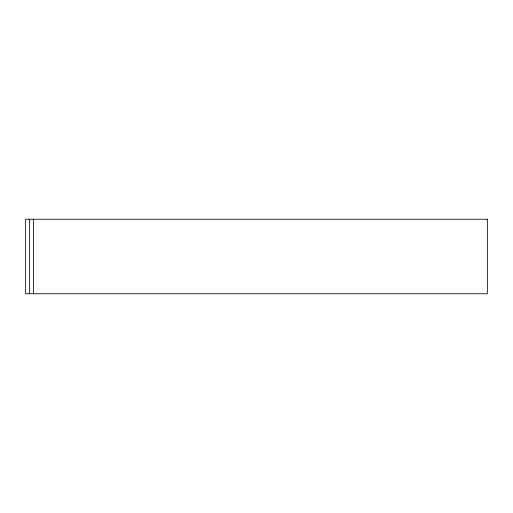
<?xml version="1.0" encoding="UTF-8"?>
<svg xmlns="http://www.w3.org/2000/svg" width="513" height="513" viewBox="0 0 513 513"><rect width="100%" height="100%" fill="white"/><g stroke="black" fill="none" stroke-linecap="round" stroke-linejoin="round"><path stroke-width="0.77" d="M33.55 219.25L33.55 293.75M29.6 219.25L29.6 293.75M487.35 219.25L25.65 219.25L25.65 293.75L487.35 293.75L487.35 219.25"/></g></svg>
